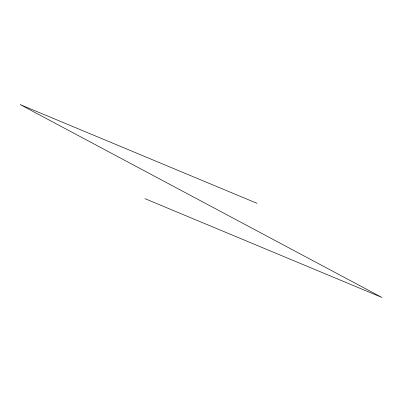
<?xml version="1.0" encoding="UTF-8"?>
<svg xmlns="http://www.w3.org/2000/svg" width="402" height="402" viewBox="0 0 402 402"><rect width="100%" height="100%" fill="white"/><g stroke="black" fill="none" stroke-linecap="round" stroke-linejoin="round"><path stroke-width="0.6" d="M257.049 203.337L20.1 104.555L381.9 297.445L144.951 198.663"/></g></svg>
